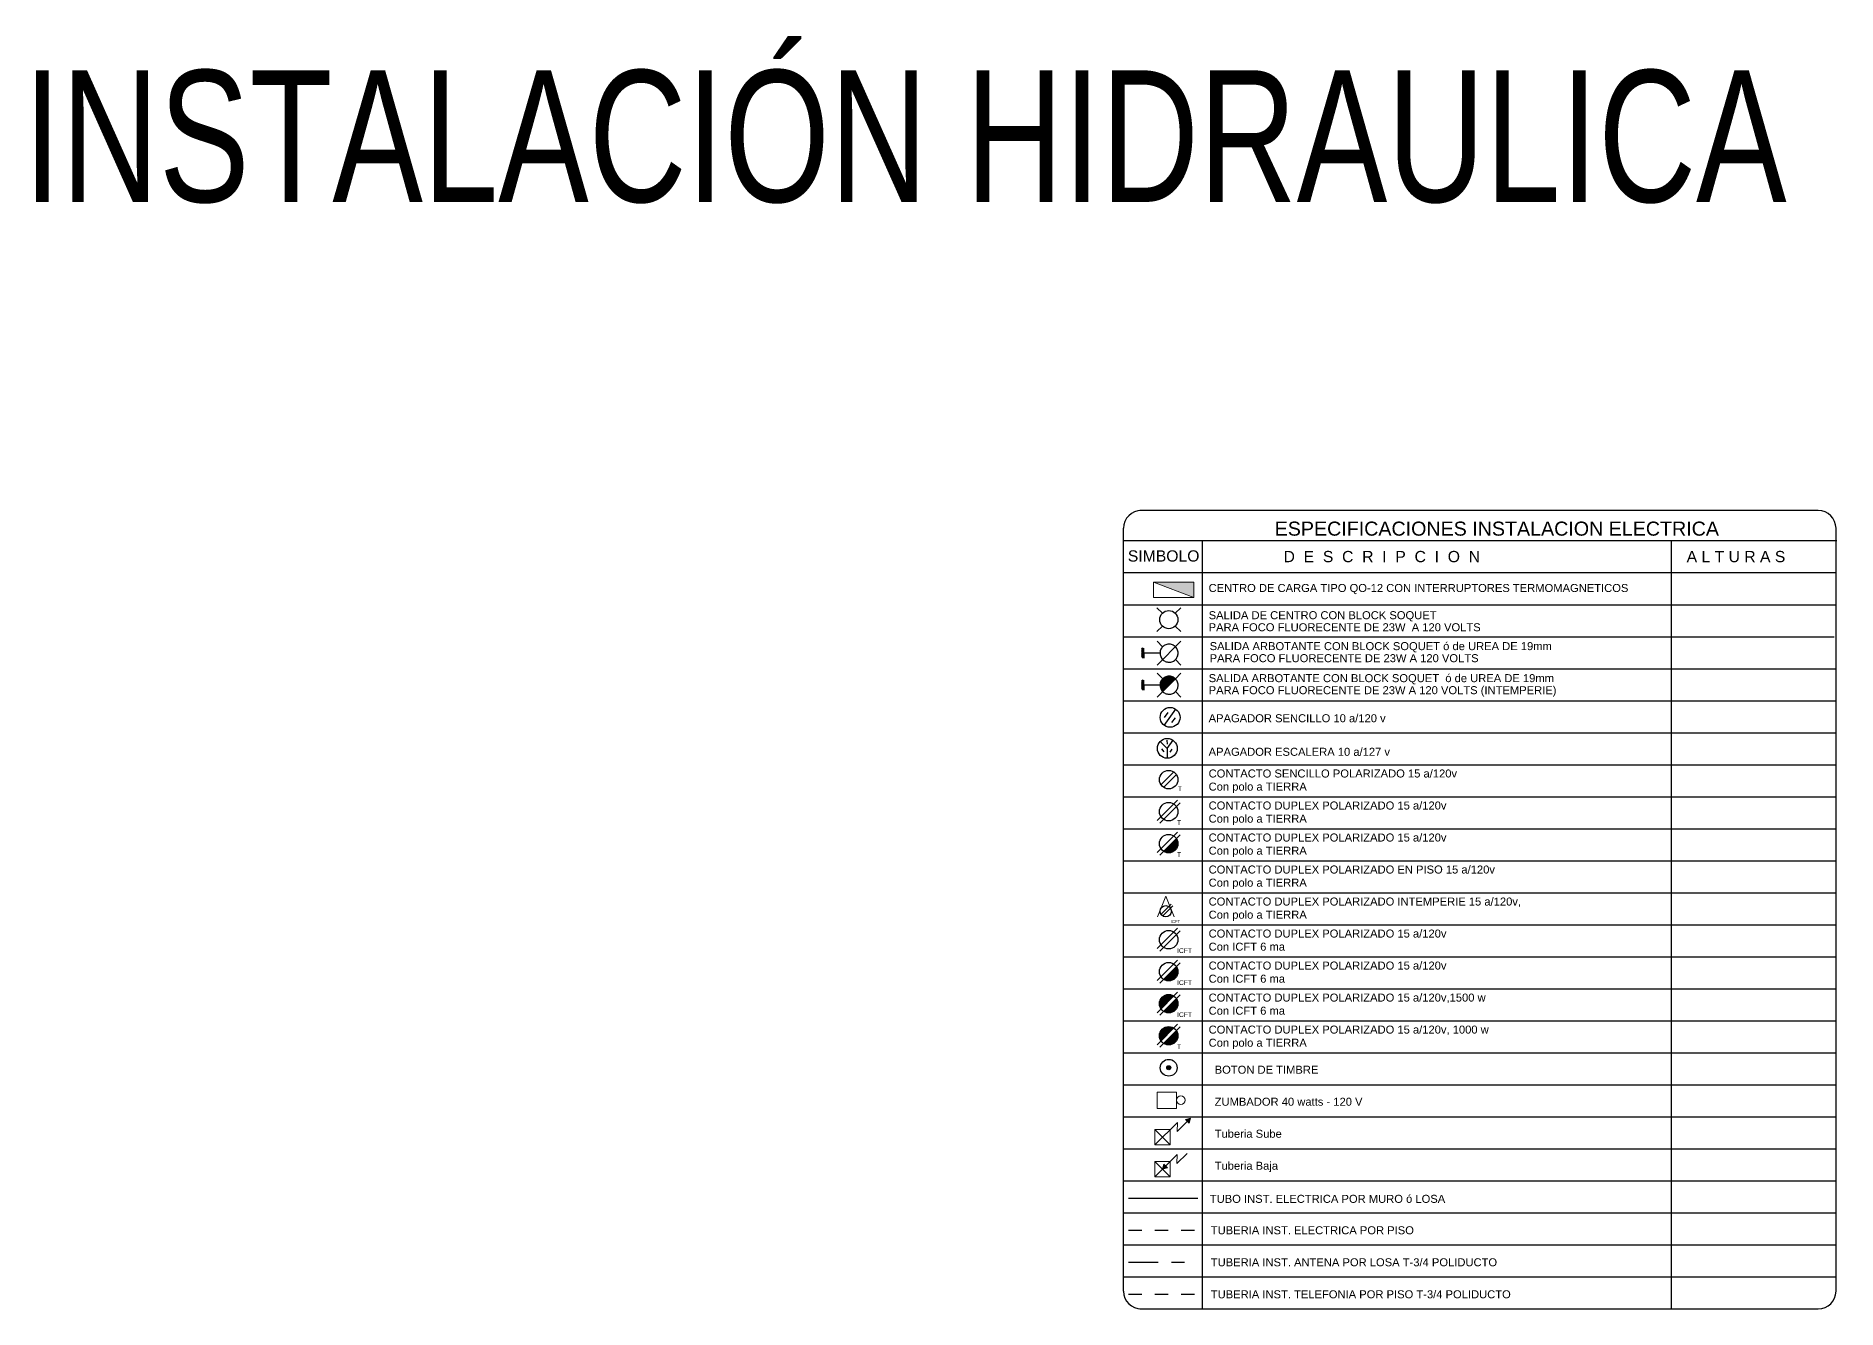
# Model space of a CAD drawing. Header units: millimetres. Extents: x 1309 to 1714, y 898 to 1242.
# Drawn here: x 1569.85 to 1583.54, y 1181.54 to 1191.22 of the extents above; entities that cross this region are included whole.
import ezdxf

# ---------------------------------------------------------------- set-up
doc = ezdxf.new("R2010")
doc.units = ezdxf.units.MM
for name, pattern in [('MTY-T132-UF-BL$0$DASHDOT', [1, 0.5, -0.25, 0, -0.25]), ('MTY-T132-UF-BL$0$DASHED2', [0.375, 0.25, -0.125]), ('MTY-T132-UF-BL$0$Departamento Tipo A$0$SECCION1', [0.8949999999999999, 0.45, -0.095, 0.08, -0.095, 0.08, -0.095])]:
    doc.linetypes.add(name, pattern=pattern)
doc.layers.add('LINEA LIMITE DE ZONIFICACION', color=2, linetype='Continuous')
doc.layers.add('www.dwgautocad.com', color=7, linetype='Continuous')
doc.styles.get("Standard").update_dxf_attribs({"font": 'arial.ttf'})
doc.styles.add('TEXTO GENERAL', font='swissc.ttf', dxfattribs={"width": 0.9, "height": 1})

# ---------------------------------------------------------------- blocks, each defined once
blk = doc.blocks.new('1')
at = {"layer": 'www.dwgautocad.com', "lineweight": 0}
h = blk.add_hatch(color=256, dxfattribs=at)
h.dxf.hatch_style = 1
h.paths.add_polyline_path([(-3.382778063788207, 6.182169285601457), (-3.688530659296958, 6.182169285601457), (-3.382778063788207, 6.065545871712922)])
blk.add_line((-3.688530659296958, 6.182169285601457), (-3.382778063788207, 6.065545871712922), dxfattribs=at)
blk.add_lwpolyline([(-3.688530659296958, 6.182169285601457), (-3.382778063788207, 6.182169285601457), (-3.382778063788207, 6.065545871712922), (-3.688530659296958, 6.065545871712922)], close=True, dxfattribs=at)
blk = doc.blocks.new('2')
at = {"layer": 'www.dwgautocad.com'}
for p, q in [((-3.621162437668684, 5.94630364224148), (-3.662916583335099, 5.988057787907745)), ((-3.523988273756177, 5.94630364224148), (-3.482234128089847, 5.988057787907745)), ((-3.662916583335435, 5.807375332662316), (-3.621162437668684, 5.849129478328894)), ((-3.482234128089557, 5.807375332662316), (-3.523988273756177, 5.849129478328894))]:
    blk.add_line(p, q, dxfattribs=at)
blk.add_circle((-3.572575355712416, 5.897716560285184), 0.06871251025871339, dxfattribs=at)
blk = doc.blocks.new('3')
at = {"layer": 'www.dwgautocad.com'}
for p, q in [((-3.763639797365187, 5.661967924897937), (-3.779412118061237, 5.677740245594099)), ((-3.763639797365187, 5.653330221439051), (-3.779412118061237, 5.669102542135203)), ((-3.763639797365187, 5.644692517980165), (-3.779412118061237, 5.66046483867628)), ((-3.763639797365187, 5.636054814521339), (-3.779412118061237, 5.651827135217328)), ((-3.764462753212108, 5.628240066909258), (-3.779412118061237, 5.643189431758508)), ((-3.763639797365187, 5.618779407603567), (-3.779412118061237, 5.634551728299622)), ((-3.763639797365187, 5.610141704144582), (-3.779412118061237, 5.62591402484074)), ((-3.766843615311759, 5.604707818632202), (-3.779412118061237, 5.617276321381784)), ((-3.763639797365187, 5.670605628356841), (-3.774390812716931, 5.681356643708632)), ((-3.763639797365187, 5.679243331815765), (-3.765753109258045, 5.681356643708632)), ((-3.763639797365187, 5.643032231170375), (-3.763639797365187, 5.681356643708501)), ((-3.763639797365187, 5.643032231170375), (-3.763639797365187, 5.681356643708501)), ((-3.639582431104968, 5.643032231170375), (-3.763639797365187, 5.643032231170375)), ((-3.763639797365187, 5.643032231170375), (-3.763639797365187, 5.604707818632202)), ((-3.619457002802463, 5.691619313126781), (-3.661211148468791, 5.733373458792996)), ((-3.661211148469255, 5.552691003547563), (-3.48052869322354, 5.733373458792996)), ((-3.638847086710955, 5.653057897584448), (-3.639527645514244, 5.645775570276991)), ((-3.639527645514244, 5.645775570276991), (-3.639430284862871, 5.63846215984128)), ((-3.639430284862871, 5.63846215984128), (-3.638556107891798, 5.63120053013985)), ((-3.637396319456133, 5.660226630085436), (-3.638847086710955, 5.653057897584448)), ((-3.638556107891798, 5.63120053013985), (-3.636915019375477, 5.624072958338751)), ((-3.635191781522367, 5.667200543176094), (-3.637396319456133, 5.660226630085436)), ((-3.636915019375477, 5.624072958338751), (-3.634525613502605, 5.617160202674587)), ((-3.632258451205497, 5.673900619634543), (-3.635191781522367, 5.667200543176094)), ((-3.634525613502605, 5.617160202674587), (-3.631414963196299, 5.610540587431267)), ((-3.628629564310055, 5.680250944917424), (-3.632258451205497, 5.673900619634543)), ((-3.62434623757459, 5.686179567301603), (-3.628629564310055, 5.680250944917424)), ((-3.619457002802507, 5.691619313126731), (-3.62434623757459, 5.686179567301603)), ((-3.614017256977464, 5.696508547898739), (-3.619457002802507, 5.691619313126731)), ((-3.608088634593285, 5.700791874634251), (-3.614017256977464, 5.696508547898739)), ((-3.601738309310423, 5.704420761529702), (-3.608088634593285, 5.700791874634251)), ((-3.59503823285186, 5.707354091846661), (-3.601738309310423, 5.704420761529702)), ((-3.588064319761119, 5.709558629780301), (-3.59503823285186, 5.707354091846661)), ((-3.580895587260234, 5.711009397035179), (-3.588064319761119, 5.709558629780301)), ((-3.573613259952786, 5.711689955838469), (-3.580895587260234, 5.711009397035179)), ((-3.566299849517047, 5.711592595187062), (-3.573613259952786, 5.711689955838469)), ((-3.559038219815617, 5.710718418216022), (-3.566299849517047, 5.711592595187062)), ((-3.551910648014546, 5.709077329699701), (-3.559038219815617, 5.710718418216022)), ((-3.544997892350334, 5.706687923826792), (-3.551910648014546, 5.709077329699701)), ((-3.5383782771071, 5.703577273520533), (-3.544997892350334, 5.706687923826792)), ((-3.532126805170228, 5.699780623691907), (-3.5383782771071, 5.703577273520533)), ((-3.526314308215056, 5.695340991900547), (-3.532126805170228, 5.699780623691907)), ((-3.521006644154468, 5.690308680948563), (-3.526314308215056, 5.695340991900547)), ((-3.516263950943182, 5.684740708929787), (-3.521006644154468, 5.690308680948563)), ((-3.512139965190344, 5.678700163192227), (-3.516263950943182, 5.684740708929787)), ((-3.508681413302286, 5.672255485532574), (-3.512139965190344, 5.678700163192227)), ((-3.511211279484261, 5.60894036151053), (-3.507925513948419, 5.615474823702691)), ((-3.505927482054063, 5.665479696724116), (-3.508681413302286, 5.672255485532574)), ((-3.507925513948419, 5.615474823702691), (-3.505352933694055, 5.622321522332924)), ((-3.503909374587014, 5.658449569161285), (-3.505927482054063, 5.665479696724116)), ((-3.505352933694055, 5.622321522332924), (-3.503522687083261, 5.629402881569777)), ((-3.502649956865208, 5.651244756998613), (-3.503909374587014, 5.658449569161285)), ((-3.503522687083261, 5.629402881569777), (-3.50245551154173, 5.636638666783671)), ((-3.502163498594603, 5.643946893636825), (-3.502649956865208, 5.651244756998613)), ((-3.50245551154173, 5.636638666783671), (-3.502163498594603, 5.643946893636825)), ((-3.631414963196299, 5.610540587431267), (-3.627618313367739, 5.604289115494542)), ((-3.627618313367739, 5.604289115494542), (-3.62317868157623, 5.598476618539266)), ((-3.62317868157623, 5.598476618539266), (-3.618146370624236, 5.593168954478696)), ((-3.618146370624236, 5.593168954478696), (-3.612578398605534, 5.58842626126735)), ((-3.612578398605534, 5.58842626126735), (-3.606537852868059, 5.584302275514493)), ((-3.606537852868059, 5.584302275514493), (-3.600093175208345, 5.580843723626501)), ((-3.600093175208345, 5.580843723626501), (-3.593317386399883, 5.578089792378259)), ((-3.593317386399883, 5.578089792378259), (-3.58628725883709, 5.576071684911183)), ((-3.58628725883709, 5.576071684911183), (-3.579082446674445, 5.574812267189366)), ((-3.579082446674445, 5.574812267189366), (-3.571784583312488, 5.574325808918752)), ((-3.571784583312488, 5.574325808918752), (-3.564476356459503, 5.574617821865912)), ((-3.564476356459503, 5.574617821865912), (-3.557240571245581, 5.575684997407411)), ((-3.557240571245581, 5.575684997407411), (-3.550159212008686, 5.577515244018218)), ((-3.550159212008686, 5.577515244018218), (-3.543312513378486, 5.580087824272606)), ((-3.543312513378486, 5.580087824272606), (-3.536778051186333, 5.583373589808476)), ((-3.536778051186333, 5.583373589808476), (-3.530629863499853, 5.587335311589388)), ((-3.530629863499853, 5.587335311589388), (-3.524937611742116, 5.591928101724477)), ((-3.524937611742116, 5.591928101724477), (-3.51976579140029, 5.597099922066405)), ((-3.480528693223333, 5.552691003547435), (-3.522351701571203, 5.594514011895441)), ((-3.51976579140029, 5.597099922066405), (-3.515173001265075, 5.60279217382404)), ((-3.515173001265075, 5.60279217382404), (-3.511211279484261, 5.60894036151053))]:
    blk.add_line(p, q, dxfattribs=at)
blk = doc.blocks.new('4')
at = {"layer": 'www.dwgautocad.com', "lineweight": 0}
h = blk.add_hatch(color=256, dxfattribs=at)
h.dxf.hatch_style = 1
h.paths.add_polyline_path([(-3.522178295344825, 5.448325345520701), (-3.526160678677376, 5.452101129185723), (-3.531976938276094, 5.4565436349144), (-3.538232457021199, 5.460342742454412), (-3.5448563573854, 5.463455406399286), (-3.55177358793117, 5.465846359022689), (-3.558905773672222, 5.467488509876111), (-3.566172104094244, 5.468363252734131), (-3.573490248770153, 5.468460676410666), (-3.580777290196507, 5.467779677056575), (-3.587950663282212, 5.466327970666583), (-3.594929090843976, 5.464122005654258), (-3.601633504509008, 5.461186776484467), (-3.607987940591518, 5.457555540476748), (-3.613920400791514, 5.453269440985938), (-3.619363667964556, 5.448377041232043), (-3.624256067718548, 5.442933774058926), (-3.628542167209307, 5.437001313858912), (-3.632173403217008, 5.430646877776392), (-3.635108632386714, 5.423942464111464), (-3.637314597399161, 5.416964036549784), (-3.638766303789097, 5.409790663463972), (-3.639447303143188, 5.402503622037613), (-3.639349879466685, 5.395185477361722), (-3.638475136608624, 5.387919146939709), (-3.636832985755211, 5.38078696119863), (-3.634442033131845, 5.373869730652897), (-3.631329369186919, 5.367245830288621), (-3.627530261646978, 5.360990311543647), (-3.623087755918151, 5.355174051944835), (-3.619311972253146, 5.351191668612325)])
at = {"layer": 'www.dwgautocad.com'}
for p, q in [((-3.619363667964472, 5.448377041232043), (-3.661144842628518, 5.490158215895987)), ((-3.522126599633483, 5.448377041232043), (-3.480345424969473, 5.490158215895987)), ((-3.763639797365187, 5.418706458566596), (-3.779422328065841, 5.434488989267362)), ((-3.763639797365187, 5.410063163603858), (-3.779422328065841, 5.425845694304623)), ((-3.763639797365187, 5.401419868641105), (-3.779422328065841, 5.417202399341815)), ((-3.763639797365187, 5.392776573678408), (-3.779422328065841, 5.408559104379015)), ((-3.764463285941765, 5.384956767292126), (-3.779422328065841, 5.399915809416319)), ((-3.763639797365187, 5.375489983752913), (-3.779422328065841, 5.391272514453571)), ((-3.763639797365187, 5.366846688790067), (-3.779422328065841, 5.382629219490828)), ((-3.766845689261218, 5.361409285723303), (-3.779422328065841, 5.373985924528024)), ((-3.763639797365187, 5.427349753529363), (-3.774397772245484, 5.438107728409702)), ((-3.763639797365187, 5.435993048492148), (-3.765754477282736, 5.438107728409702)), ((-3.763639797365187, 5.39975850706646), (-3.763639797365187, 5.438107728409594)), ((-3.763639797365187, 5.39975850706646), (-3.763639797365187, 5.438107728409594)), ((-3.639502124198644, 5.39975850706646), (-3.763639797365187, 5.39975850706646)), ((-3.763639797365187, 5.39975850706646), (-3.763639797365187, 5.361409285723303)), ((-3.661144842628856, 5.309358798236628), (-3.619363667964472, 5.351139972900999)), ((-3.638766303789097, 5.409790663463972), (-3.639447303143188, 5.402503622037613)), ((-3.639447303143188, 5.402503622037613), (-3.639349879466685, 5.395185477361722)), ((-3.639349879466685, 5.395185477361722), (-3.638475136608624, 5.387919146939709)), ((-3.637314597399161, 5.416964036549784), (-3.638766303789097, 5.409790663463972)), ((-3.638475136608624, 5.387919146939709), (-3.636832985755211, 5.38078696119863)), ((-3.635108632386714, 5.423942464111464), (-3.637314597399161, 5.416964036549784)), ((-3.636832985755211, 5.38078696119863), (-3.634442033131845, 5.373869730652897)), ((-3.632173403217008, 5.430646877776392), (-3.635108632386714, 5.423942464111464)), ((-3.634442033131845, 5.373869730652897), (-3.631329369186919, 5.367245830288621)), ((-3.628542167209307, 5.437001313858912), (-3.632173403217008, 5.430646877776392)), ((-3.631329369186919, 5.367245830288621), (-3.627530261646978, 5.360990311543647)), ((-3.624256067718548, 5.442933774058926), (-3.628542167209307, 5.437001313858912)), ((-3.627530261646978, 5.360990311543647), (-3.623087755918151, 5.355174051944835)), ((-3.619363667964556, 5.448377041232043), (-3.624256067718548, 5.442933774058926)), ((-3.623087755918151, 5.355174051944835), (-3.618052187365763, 5.349862952037653)), ((-3.613920400791514, 5.453269440985938), (-3.619363667964556, 5.448377041232043)), ((-3.619363667964472, 5.351139972900999), (-3.522126599633483, 5.448377041232043)), ((-3.618052187365763, 5.349862952037653), (-3.612480610993519, 5.345117188706173)), ((-3.607987940591518, 5.457555540476748), (-3.613920400791514, 5.453269440985938)), ((-3.612480610993519, 5.345117188706173), (-3.606436154988124, 5.340990533345307)), ((-3.601633504509008, 5.461186776484467), (-3.607987940591518, 5.457555540476748)), ((-3.606436154988124, 5.340990533345307), (-3.599987305450981, 5.337529742609194)), ((-3.594929090843976, 5.464122005654258), (-3.601633504509008, 5.461186776484467)), ((-3.587950663282212, 5.466327970666583), (-3.594929090843976, 5.464122005654258)), ((-3.580777290196507, 5.467779677056575), (-3.587950663282212, 5.466327970666583)), ((-3.573490248770153, 5.468460676410666), (-3.580777290196507, 5.467779677056575)), ((-3.566172104094244, 5.468363252734131), (-3.573490248770153, 5.468460676410666)), ((-3.558905773672222, 5.467488509876111), (-3.566172104094244, 5.468363252734131)), ((-3.55177358793117, 5.465846359022689), (-3.558905773672222, 5.467488509876111)), ((-3.5448563573854, 5.463455406399286), (-3.55177358793117, 5.465846359022689)), ((-3.538232457021199, 5.460342742454412), (-3.5448563573854, 5.463455406399286)), ((-3.543169887405615, 5.336773353933782), (-3.536631195215195, 5.340061246466807)), ((-3.531976938276094, 5.4565436349144), (-3.538232457021199, 5.460342742454412)), ((-3.536631195215195, 5.340061246466807), (-3.530479027580193, 5.344025532816269)), ((-3.526160678677376, 5.452101129185723), (-3.531976938276094, 5.4565436349144)), ((-3.530479027580193, 5.344025532816269), (-3.52478309101805, 5.348621296033717)), ((-3.520849578770175, 5.447065560633344), (-3.526160678677376, 5.452101129185723)), ((-3.52478309101805, 5.348621296033717), (-3.519607922766276, 5.353796464285594)), ((-3.480345424969258, 5.309358798236628), (-3.522195506892163, 5.351208880159669)), ((-3.516103815438742, 5.441493984261026), (-3.520849578770175, 5.447065560633344)), ((-3.519607922766276, 5.353796464285594), (-3.515012159548702, 5.359492400847625)), ((-3.511977160077913, 5.435449528255532), (-3.516103815438742, 5.441493984261026)), ((-3.515012159548702, 5.359492400847625), (-3.511047873199338, 5.365644568482645)), ((-3.508516369341725, 5.429000678718468), (-3.511977160077913, 5.435449528255532)), ((-3.511047873199338, 5.365644568482645), (-3.507759980666332, 5.372183260673084)), ((-3.505760655372286, 5.422220503692143), (-3.508516369341725, 5.429000678718468)), ((-3.507759980666332, 5.372183260673084), (-3.505185735085935, 5.379034391423716)), ((-3.50374124150988, 5.415185825268575), (-3.505760655372286, 5.422220503692143)), ((-3.505185735085935, 5.379034391423716), (-3.503354303689042, 5.38612033468544)), ((-3.502481008520547, 5.407976349165411), (-3.50374124150988, 5.415185825268575)), ((-3.503354303689042, 5.38612033468544), (-3.502286437325443, 5.393360803889837)), ((-3.50199423534758, 5.400673761627632), (-3.502481008520547, 5.407976349165411)), ((-3.502286437325443, 5.393360803889837), (-3.50199423534758, 5.400673761627632)), ((-3.599987305450981, 5.337529742609194), (-3.593207130424656, 5.334774028639732)), ((-3.593207130424656, 5.334774028639732), (-3.586172452001138, 5.332754614777302)), ((-3.586172452001138, 5.332754614777302), (-3.578962975897988, 5.331494381787969)), ((-3.578962975897988, 5.331494381787969), (-3.571660388360046, 5.33100760861497)), ((-3.571660388360046, 5.33100760861497), (-3.564347430622415, 5.331299810592875)), ((-3.564347430622415, 5.331299810592875), (-3.557106961417999, 5.332367676956441)), ((-3.557106961417999, 5.332367676956441), (-3.550021018156229, 5.334199108353353)), ((-3.550021018156229, 5.334199108353353), (-3.543169887405615, 5.336773353933782))]:
    blk.add_line(p, q, dxfattribs=at)
blk = doc.blocks.new('5')
at = {"layer": 'www.dwgautocad.com'}
for p, q in [((-3.607141647628897, 5.093763784306788), (-3.518635924843258, 5.216216524978154)), ((-3.604844350177523, 5.15516611884735), (-3.578302328685027, 5.191888526985695)), ((-3.549559717168786, 5.115207793892719), (-3.523017695676365, 5.151930202031073))]:
    blk.add_line(p, q, dxfattribs=at)
blk.add_circle((-3.562888786236316, 5.154990154642087), 0.07554458396215234, dxfattribs=at)
blk = doc.blocks.new('6')
at = {"layer": 'www.dwgautocad.com'}
for p, q in [((-3.584394348164807, 4.919438234340863), (-3.637812435766627, 4.972856321942412)), ((-3.582685806597838, 4.952105037328203), (-3.584766460120602, 4.981028824816153)), ((-3.584394348165069, 4.919438234340863), (-3.540141486771927, 4.980664604677028)), ((-3.608764720803577, 4.892521175441431), (-3.62575161455863, 4.916023516649979)), ((-3.584394348164807, 4.919438234340863), (-3.584394348164807, 4.843893650378826)), ((-3.563550745060893, 4.889966883370143), (-3.546563851305925, 4.913469224578519))]:
    blk.add_line(p, q, dxfattribs=at)
blk.add_circle((-3.584394348164807, 4.919438234340863), 0.07554458396215255, dxfattribs=at)
blk = doc.blocks.new('7')
at = {"layer": 'www.dwgautocad.com'}
for p, q in [((-3.534738620863131, 4.740584343442862), (-3.632159303351337, 4.643163660954411)), ((-3.632159303351337, 4.643163660954407), (-3.534738620863145, 4.740584343442872)), ((-3.612273389810476, 4.623277747413624), (-3.514852707322248, 4.720698429901979)), ((-3.514852707322277, 4.720698429902033), (-3.61227338981049, 4.623277747413631))]:
    blk.add_line(p, q, dxfattribs=at)
blk.add_circle((-3.573506005336839, 4.681931045428264), 0.07030732157408155, dxfattribs=at)
blk.add_circle((-3.573506005336839, 4.681931045428264), 0.07030732157408155, dxfattribs=at)
blk.add_text('T', height=0.0364910586155878, dxfattribs=at).set_placement((-3.504032249365814, 4.595250214753925))
blk = doc.blocks.new('8')
at = {"layer": 'www.dwgautocad.com'}
for p, q in [((-3.661383773576461, 4.370665466625339), (-3.50551415063814, 4.526535089564119)), ((-3.641497860035632, 4.35077955308457), (-3.485628237097208, 4.506649176023209)), ((-3.485628237097245, 4.50664917602326), (-3.641497860035632, 4.35077955308457))]:
    blk.add_line(p, q, dxfattribs=at)
blk.add_circle((-3.573506005336895, 4.438657321324351), 0.07030732157408155, dxfattribs=at)
blk.add_circle((-3.573506005336895, 4.438657321324351), 0.07030732157408155, dxfattribs=at)
blk.add_text('T', height=0.0364910586155878, dxfattribs=at).set_placement((-3.509912837528974, 4.337584086220261))
blk = doc.blocks.new('9')
at = {"layer": 'www.dwgautocad.com', "linetype": 'Continuous', "lineweight": 0}
h = blk.add_hatch(color=256, dxfattribs=at)
h.dxf.hatch_style = 1
h.paths.add_polyline_path([(-3.503198683762814, 4.195383597220436, 0.1470565789564846), (-3.514852707322335, 4.234150981694198), (-3.612273389810543, 4.136730299205801, 0.59767629558206)])
at = {"layer": 'www.dwgautocad.com'}
for p, q in [((-3.661383773576461, 4.127391742521424), (-3.50551415063814, 4.283261365460204)), ((-3.641497860035632, 4.107505828980655), (-3.485628237097208, 4.263375451919294)), ((-3.485628237097245, 4.263375451919345), (-3.641497860035632, 4.107505828980655))]:
    blk.add_line(p, q, dxfattribs=at)
blk.add_circle((-3.573506005336895, 4.195383597220436), 0.07030732157408155, dxfattribs=at)
blk.add_circle((-3.573506005336895, 4.195383597220436), 0.07030732157408155, dxfattribs=at)
blk.add_text('T', height=0.0364910586155878, dxfattribs=at).set_placement((-3.509912837528974, 4.094310362116346))
blk = doc.blocks.new('11')
at = {"layer": 'www.dwgautocad.com', "lineweight": 0}
for q in [(-3.659653376353007, 3.638392089875171), (-3.532767949317298, 3.638392089875171)]:
    blk.add_line((-3.596210662835148, 3.796191401798248), q, dxfattribs=at)
at = {"layer": 'www.dwgautocad.com'}
for p, q in [((-3.63213934347057, 3.657448380888802), (-3.554561553305499, 3.735026171054093)), ((-3.619958022710448, 3.645267060128732), (-3.54238023254534, 3.722844850293953)), ((-3.542380232545359, 3.722844850293985), (-3.619958022710458, 3.645267060128742))]:
    blk.add_line(p, q, dxfattribs=at)
blk.add_circle((-3.596210662835148, 3.681195740764239), 0.04306747256637178, dxfattribs=at)
blk.add_circle((-3.596210662835148, 3.681195740764239), 0.04306747256637178, dxfattribs=at)
blk.add_text('ICFT', height=0.02235297307107267, dxfattribs=at).set_placement((-3.557256014177536, 3.592595539645856))
blk = doc.blocks.new('12')
at = {"layer": 'www.dwgautocad.com'}
for p, q in [((-3.661383773576349, 3.397570570209579), (-3.505514150638028, 3.553440193148358)), ((-3.641497860035519, 3.377684656668809), (-3.485628237097095, 3.533554279607449)), ((-3.485628237097133, 3.5335542796075), (-3.641497860035519, 3.377684656668809))]:
    blk.add_line(p, q, dxfattribs=at)
blk.add_circle((-3.573506005336783, 3.465562424908591), 0.07030732157408155, dxfattribs=at)
blk.add_circle((-3.573506005336783, 3.465562424908591), 0.07030732157408155, dxfattribs=at)
blk.add_text('ICFT', height=0.0364910586155878, dxfattribs=at).set_placement((-3.509912837528862, 3.364489189804501))
blk = doc.blocks.new('13')
at = {"layer": 'www.dwgautocad.com', "lineweight": 0}
h = blk.add_hatch(color=256, dxfattribs=at)
h.dxf.hatch_style = 1
h.paths.add_polyline_path([(-3.503198683762814, 3.22228870080472, 0.1470565789564852), (-3.514852707322335, 3.261056085278482), (-3.612273389810543, 3.163635402790084, 0.5976762955820593)])
at = {"layer": 'www.dwgautocad.com'}
for p, q in [((-3.661383773576461, 3.154296846105707), (-3.50551415063814, 3.310166469044487)), ((-3.641497860035632, 3.134410932564939), (-3.485628237097208, 3.290280555503578)), ((-3.485628237097245, 3.290280555503629), (-3.641497860035632, 3.134410932564939))]:
    blk.add_line(p, q, dxfattribs=at)
blk.add_circle((-3.573506005336895, 3.22228870080472), 0.07030732157408155, dxfattribs=at)
blk.add_circle((-3.573506005336895, 3.22228870080472), 0.07030732157408155, dxfattribs=at)
blk.add_text('ICFT', height=0.0364910586155878, dxfattribs=at).set_placement((-3.509912837528974, 3.12121546570063))
blk = doc.blocks.new('14')
at = {"layer": 'www.dwgautocad.com', "linetype": 'Continuous', "lineweight": 0}
h = blk.add_hatch(color=256, dxfattribs=at)
h.dxf.hatch_style = 1
edge = h.paths.add_edge_path()
edge.add_arc((-3.573506005336895, 2.979014976700293), 0.07030732157468199, 56.53695903304521, 93.46075819092852, ccw=False)
edge.add_line((-3.534738620863237, 3.037668274715495), (-3.632159303351415, 2.940247592227033))
edge.add_arc((-3.573506005336895, 2.979014976700862), 0.07030732157407905, 93.46075819109183, 213.4630409672858, ccw=False)
h = blk.add_hatch(color=256, dxfattribs=at)
h.dxf.hatch_style = 1
h.paths.add_polyline_path([(-3.503198683762814, 2.979014976700862, 0.1470565789564497), (-3.51485270732233, 3.017782361174616), (-3.612273389810521, 2.920361678686211, 0.5976762955819318)])
at = {"layer": 'www.dwgautocad.com', "linetype": 'Continuous'}
for p, q in [((-3.661383773576318, 2.911023122001845), (-3.505514150637993, 3.066892744940626)), ((-3.641497860035571, 2.891137208461098), (-3.485628237097018, 3.047006831399765)), ((-3.485628237097245, 3.047006831399765), (-3.641497860035571, 2.891137208461098))]:
    blk.add_line(p, q, dxfattribs=at)
blk.add_circle((-3.573506005336895, 2.979014976700862), 0.07030732157408155, dxfattribs=at)
blk.add_circle((-3.573506005336895, 2.979014976700862), 0.07030732157408155, dxfattribs=at)
blk.add_text('ICFT', height=0.03649105861558779, dxfattribs=at).set_placement((-3.509912837528901, 2.87794174159678))
blk = doc.blocks.new('15')
at = {"layer": 'www.dwgautocad.com', "linetype": 'Continuous', "lineweight": 0}
h = blk.add_hatch(color=256, dxfattribs=at)
h.dxf.hatch_style = 1
h.paths.add_polyline_path([(-3.534738620863211, 2.794394550611388, 0.5976762955822745), (-3.643813326910977, 2.735741252596776, 0.1470565789569006), (-3.632159303351393, 2.696973868122919)])
h.paths.add_polyline_path([(-3.503198683762814, 2.735741252596776, 0.1470565789564852), (-3.514852707322335, 2.774508637070539), (-3.612273389810543, 2.677087954582141, 0.5976762955820591)])
at = {"layer": 'www.dwgautocad.com'}
for p, q in [((-3.661383773576461, 2.667749397897764), (-3.50551415063814, 2.823619020836543)), ((-3.641497860035632, 2.647863484356995), (-3.485628237097208, 2.803733107295634)), ((-3.485628237097245, 2.803733107295686), (-3.641497860035632, 2.647863484356995))]:
    blk.add_line(p, q, dxfattribs=at)
blk.add_circle((-3.573506005336895, 2.735741252596776), 0.07030732157408155, dxfattribs=at)
blk.add_circle((-3.573506005336895, 2.735741252596776), 0.07030732157408155, dxfattribs=at)
blk.add_text('T', height=0.0364910586155878, dxfattribs=at).set_placement((-3.509912837528974, 2.634668017492686))
blk = doc.blocks.new('16')
at = {"layer": 'www.dwgautocad.com', "lineweight": 0}
h = blk.add_hatch(color=256, dxfattribs=at)
h.dxf.hatch_style = 1
h.paths.add_polyline_path([(-3.588729270048934, 2.492467528492918, 1), (-3.558282740624838, 2.492467528492918, 1)])
at = {"layer": 'www.dwgautocad.com'}
for centre, radius in [((-3.573506005336895, 2.492467528492918), 0.06391574688552869), ((-3.573506005336895, 2.492467528492918), 0.06391574688552869), ((-3.573506005336886, 2.492467528492918), 0.01522326471204801)]:
    blk.add_circle(centre, radius, dxfattribs=at)
blk = doc.blocks.new('17')
at = {"layer": 'www.dwgautocad.com', "lineweight": 0}
blk.add_lwpolyline([(-3.661384931848289, 2.307325522393983), (-3.514495537803822, 2.307325522393983), (-3.514495537803822, 2.183631583857286), (-3.661384931848289, 2.183631583857286)], close=True, dxfattribs=at)
blk.add_circle((-3.48139579350022, 2.245478553125635), 0.03309974430360595, dxfattribs=at)
blk = doc.blocks.new('18')
at = {"layer": 'www.dwgautocad.com', "lineweight": 0}
h = blk.add_hatch(color=256, dxfattribs=at)
h.dxf.hatch_style = 1
h.paths.add_polyline_path([(-3.408540846417079, 2.108187165249771), (-3.446061388594107, 2.098133566273854), (-3.418594445392991, 2.070666623072742)])
for p, q in [((-3.507590229044064, 2.076582478294924), (-3.677721261049018, 1.90645144628998)), ((-3.432327916993558, 2.0844000946733), (-3.509849399365562, 2.006878612301287)), ((-3.507590229044064, 2.076582478294924), (-3.509849399365562, 2.006878612301287)), ((-3.677721261049018, 2.023033943906689), (-3.561138763432294, 1.90645144628998))]:
    blk.add_line(p, q, dxfattribs=at)
for points in [[(-3.408540846417079, 2.108187165249771), (-3.446061388594107, 2.098133566273854), (-3.418594445392991, 2.070666623072742)], [(-3.677721261049018, 2.023033943906689), (-3.677721261049018, 1.90645144628998), (-3.561138763432294, 1.90645144628998), (-3.561138763432294, 2.023033943906689)]]:
    blk.add_lwpolyline(points, close=True, dxfattribs=at)
blk = doc.blocks.new('19')
at = {"layer": 'www.dwgautocad.com', "lineweight": 0}
h = blk.add_hatch(color=256, dxfattribs=at)
h.dxf.hatch_style = 1
h.paths.add_polyline_path([(-3.621008735242896, 1.72146897099441), (-3.583488193065867, 1.731522569970332), (-3.610955136266974, 1.758989513171444)])
for p, q in [((-3.509168952046303, 1.833308754191003), (-3.679299984051258, 1.663177722186058)), ((-3.679299984051258, 1.779760219802768), (-3.562717486434534, 1.663177722186058)), ((-3.433906639995798, 1.841126370569379), (-3.511428122367802, 1.763604888197366)), ((-3.509168952046303, 1.833308754191003), (-3.511428122367802, 1.763604888197366))]:
    blk.add_line(p, q, dxfattribs=at)
for points in [[(-3.679299984051258, 1.779760219802768), (-3.679299984051258, 1.663177722186058), (-3.562717486434534, 1.663177722186058), (-3.562717486434534, 1.779760219802768)], [(-3.621008735242896, 1.72146897099441), (-3.583488193065867, 1.731522569970332), (-3.610955136266974, 1.758989513171444)]]:
    blk.add_lwpolyline(points, close=True, dxfattribs=at)

msp = doc.modelspace()

# ---------------------------------------------------------------- linework, layer by layer
at = {"layer": 'www.dwgautocad.com', "linetype": 'Continuous'}
for p, q in [((1583.397151392891, 1187.610013658632), (1578.240418374473, 1187.610013658632)), ((1578.116904106395, 1181.677384118768), (1578.116904106395, 1187.474861592121)), ((1583.532303461838, 1181.677384116332), (1583.532303461838, 1187.474861589685)), ((1578.116904106395, 1187.38080142588), (1583.539581832973, 1187.38080142588)), ((1578.715053274814, 1187.38080142588), (1578.715053274814, 1181.542232047385)), ((1582.282012320375, 1181.542232047385), (1582.282012320375, 1187.38080142588)), ((1578.115325383393, 1187.137527701776), (1583.532303461838, 1187.137527701776)), ((1578.116904106395, 1186.894253977671), (1583.525025090703, 1186.894253977671)), ((1578.116904106395, 1186.650980253568), (1583.517746719568, 1186.650980253568)), ((1578.116904106395, 1186.407706529464), (1583.525025090703, 1186.407706529464)), ((1578.115325383393, 1186.16443280536), (1583.532303461838, 1186.16443280536)), ((1578.115325383393, 1185.921159081256), (1583.532303461838, 1185.921159081256)), ((1578.115325383393, 1185.677885357152), (1583.532303461838, 1185.677885357152)), ((1578.115325383393, 1185.434611633048), (1583.532303461838, 1185.434611633048)), ((1578.115325383393, 1185.191337908944), (1583.532303461838, 1185.191337908944)), ((1578.115325383393, 1184.94806418484), (1583.532303461838, 1184.94806418484)), ((1578.115325383393, 1184.704790460736), (1583.532303461838, 1184.704790460736)), ((1578.115325383393, 1184.461516736632), (1583.532303461838, 1184.461516736632)), ((1578.115325383393, 1184.218243012529), (1583.532303461838, 1184.218243012529)), ((1578.115325383393, 1183.974969288425), (1583.532303461838, 1183.974969288425)), ((1578.115325383393, 1183.73169556432), (1583.532303461838, 1183.73169556432)), ((1578.115325383393, 1183.488421840217), (1583.532303461838, 1183.488421840217)), ((1578.115325383393, 1183.488421840217), (1583.532303461838, 1183.488421840217)), ((1578.115325383393, 1183.245148116113), (1583.532303461838, 1183.245148116113)), ((1578.115325383393, 1183.245148116113), (1583.532303461838, 1183.245148116113)), ((1578.115325383393, 1183.001874392009), (1583.532303461838, 1183.001874392009)), ((1578.115325383393, 1183.001874392009), (1583.532303461838, 1183.001874392009)), ((1578.115325383393, 1182.758600667905), (1583.532303461838, 1182.758600667905)), ((1578.115325383393, 1182.758600667905), (1583.532303461838, 1182.758600667905)), ((1578.115325383393, 1182.515326943801), (1583.532303461838, 1182.515326943801)), ((1578.115325383393, 1182.515326943801), (1583.532303461838, 1182.515326943801)), ((1578.155407488755, 1182.383798458545), (1578.680110560372, 1182.383798458545)), ((1578.155407488755, 1182.383798458545), (1578.680110560372, 1182.383798458545)), ((1578.115325383393, 1182.272053219697), (1583.532303461838, 1182.272053219697)), ((1578.115325383393, 1182.028779495593), (1583.532303461838, 1182.028779495593)), ((1578.115325383393, 1181.785505771489), (1583.532303461838, 1181.785505771489)), ((1578.240418374473, 1181.542232047385), (1583.397151392891, 1181.542232047385))]:
    msp.add_line(p, q, dxfattribs=at)
at = {"layer": 'www.dwgautocad.com', "linetype": 'MTY-T132-UF-BL$0$DASHED2', "ltscale": 0.3}
msp.add_line((1578.155407488755, 1182.140524734441), (1578.715053274814, 1182.140524734441), dxfattribs=at)
at = {"layer": 'www.dwgautocad.com', "linetype": 'MTY-T132-UF-BL$0$Departamento Tipo A$0$SECCION1', "ltscale": 0.5}
msp.add_line((1578.155407488755, 1181.897251010337), (1578.680110560372, 1181.897251010337), dxfattribs=at)
at = {"layer": 'www.dwgautocad.com', "linetype": 'MTY-T132-UF-BL$0$DASHDOT', "ltscale": 0.125}
msp.add_line((1578.155407488755, 1181.653977286233), (1578.680110560372, 1181.653977286233), dxfattribs=at)
at = {"layer": 'www.dwgautocad.com', "linetype": 'Continuous'}
for centre, start, end in [((1578.252056175342, 1187.474861592121), 90, 180), ((1583.397151392891, 1187.474861589685), 0, 90), ((1578.252056175342, 1181.677384118768), 180, 270), ((1583.397151392891, 1181.677384116332), 270, 0)]:
    msp.add_arc(centre, 0.1351520689466214, start, end, dxfattribs=at)

# ---------------------------------------------------------------- block references
at = {"layer": 'www.dwgautocad.com'}
for name in ['1', '2', '3', '4', '5', '6', '7', '8', '9', '11', '12', '13', '14', '15', '16', '17', '18', '19']:
    msp.add_blockref(name, (1582.033354216577, 1180.882827529375), dxfattribs=at)

# ---------------------------------------------------------------- texts
at = {"layer": 'LINEA LIMITE DE ZONIFICACION', "ltscale": 0.01, "style": 'TEXTO GENERAL', "width": 0.9}
msp.add_text('INSTALACIÓN HIDRAULICA', height=1, dxfattribs=at).set_placement((1569.754872351461, 1189.954982598531))
at = {"layer": 'www.dwgautocad.com', "linetype": 'Continuous'}
for s, height, p in [('ESPECIFICACIONES INSTALACION ELECTRICA', 0.1069073982878549, (1579.265364683038, 1187.418680670631)), ('SIMBOLO', 0.08552591863028386, (1578.149043615178, 1187.221766188153)), ('D  E  S  C  R  I  P  C  I  O  N ', 0.08552591863028386, (1579.332916558803, 1187.217173806164)), ('A L T U R A S ', 0.08552591863028386, (1582.396791668087, 1187.217173806164)), ('CENTRO DE CARGA TIPO QO-12 CON INTERRUPTORES TERMOMAGNETICOS', 0.06081843102597965, (1578.763322852674, 1186.990725154511)), ('SALIDA DE CENTRO CON BLOCK SOQUET', 0.06081843102597965, (1578.763569837717, 1186.783794557509)), ('PARA FOCO FLUORECENTE DE 23W  A 120 VOLTS', 0.06081843102597965, (1578.763569837717, 1186.692283183693)), ('SALIDA ARBOTANTE CON BLOCK SOQUET ó de UREA DE 19mm ', 0.06081843102597965, (1578.771095170106, 1186.548793807262)), ('PARA FOCO FLUORECENTE DE 23W A 120 VOLTS', 0.06081843102597965, (1578.771095170106, 1186.457282433446)), ('SALIDA ARBOTANTE CON BLOCK SOQUET  ó de UREA DE 19mm ', 0.06081843102597965, (1578.763816798971, 1186.305520083157)), ('PARA FOCO FLUORECENTE DE 23W A 120 VOLTS (INTEMPERIE)', 0.06081843102597965, (1578.763816798971, 1186.214008709342)), ('APAGADOR SENCILLO 10 a/120 v ', 0.06081843102597965, (1578.763322852674, 1186.00087365068)), ('APAGADOR ESCALERA 10 a/127 v ', 0.06081843102597965, (1578.763322852674, 1185.745833177293)), ('CONTACTO SENCILLO POLARIZADO 15 a/120v', 0.06081843102597965, (1578.763322852674, 1185.580989954984)), ('Con polo a TIERRA', 0.06081843102597965, (1578.763322852674, 1185.481303975801)), ('CONTACTO DUPLEX POLARIZADO 15 a/120v', 0.06081843102597965, (1578.763322852674, 1185.33771623088)), ('Con polo a TIERRA', 0.06081843102597965, (1578.763322852674, 1185.238030251697)), ('CONTACTO DUPLEX POLARIZADO 15 a/120v', 0.06081843102597965, (1578.763322852674, 1185.094442506776)), ('Con polo a TIERRA', 0.06081843102597965, (1578.763322852674, 1184.994756527593)), ('CONTACTO DUPLEX POLARIZADO EN PISO 15 a/120v', 0.06081843102597965, (1578.763322852674, 1184.851168782672)), ('Con polo a TIERRA', 0.06081843102597965, (1578.763322852674, 1184.751482803489)), ('CONTACTO DUPLEX POLARIZADO INTEMPERIE 15 a/120v, ', 0.06081843102597965, (1578.763322852674, 1184.607895058568)), ('Con polo a TIERRA', 0.06081843102597965, (1578.763322852674, 1184.508209079385)), ('CONTACTO DUPLEX POLARIZADO 15 a/120v', 0.06081843102597965, (1578.763322852674, 1184.364621334464)), ('Con ICFT 6 ma', 0.06081843102597965, (1578.763322852674, 1184.264935355281)), ('CONTACTO DUPLEX POLARIZADO 15 a/120v', 0.06081843102597965, (1578.763322852674, 1184.121347610361)), ('Con ICFT 6 ma', 0.06081843102597965, (1578.763322852674, 1184.021661631177)), ('CONTACTO DUPLEX POLARIZADO 15 a/120v,1500 w', 0.06081843102597965, (1578.763322852674, 1183.878073886257)), ('Con ICFT 6 ma', 0.06081843102597965, (1578.763322852674, 1183.778387907074)), ('CONTACTO DUPLEX POLARIZADO 15 a/120v, 1000 w', 0.06081843102597965, (1578.763322852674, 1183.634800162152)), ('Con polo a TIERRA', 0.06081843102597965, (1578.763322852674, 1183.535114182969)), ('BOTON DE TIMBRE', 0.06081843102597965, (1578.809383104935, 1183.329990813411)), ('ZUMBADOR 40 watts - 120 V', 0.06081843102597965, (1578.809383104935, 1183.086717089307)), ('Tuberia Sube', 0.06081843102597965, (1578.809383104935, 1182.843443365203)), ('Tuberia Baja', 0.06081843102597965, (1578.809383104935, 1182.600169641099)), ('TUBO INST. ELECTRICA POR MURO ó LOSA', 0.06081843102597965, (1578.772514555433, 1182.348735358415)), ('TUBERIA INST. ELECTRICA POR PISO', 0.06081843102597965, (1578.780039887821, 1182.109877350716)), ('TUBERIA INST. ANTENA POR LOSA T-3/4 POLIDUCTO', 0.06081843102597965, (1578.780039887821, 1181.866603626612)), ('TUBERIA INST. TELEFONIA POR PISO T-3/4 POLIDUCTO', 0.06081843102597965, (1578.780039887821, 1181.623329902509))]:
    msp.add_text(s, height=height, dxfattribs=at).set_placement(p)

doc.saveas('drawing.dxf')
